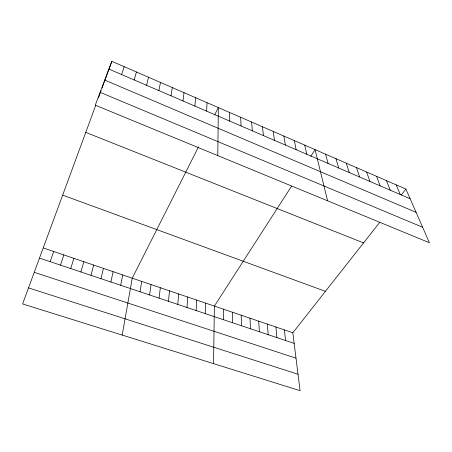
<?xml version="1.0" encoding="UTF-8"?>
<svg xmlns="http://www.w3.org/2000/svg" width="452" height="452" viewBox="0 0 452 452"><rect width="100%" height="100%" fill="white"/><g stroke="black" fill="none" stroke-linecap="round" stroke-linejoin="round"><path stroke-width="0.68" d="M217.796 155.612L218.344 107.582L214.621 114.961M213.547 363.634L214.378 306.106L291.619 186.083M205.231 313.609L205.558 303.106M206.632 111.147L207.016 102.66M196.157 310.569L196.665 300.083M187.009 307.501L187.693 297.032M194.891 106.09L195.569 97.688M177.777 304.411L178.647 293.958M168.472 301.292L169.523 290.856M183.015 100.977L183.998 92.66M159.081 298.151L160.324 287.726M149.612 294.975L151.047 284.574M140.058 291.777L141.691 281.393M171.009 95.813L172.302 87.575M122.193 335.073L132.25 278.183L198.513 146.872M158.867 90.586L160.477 82.439M120.695 285.291L122.729 274.946M110.881 282.003L113.124 271.68M100.982 278.692L103.435 268.386M146.589 85.298L148.522 77.241M90.999 275.347L93.666 265.064M80.925 271.968L83.806 261.714M134.176 79.953L136.431 71.992M70.755 268.561L73.857 258.335M60.495 265.126L63.822 254.922M121.616 74.546L124.21 66.681M50.144 261.663L53.703 251.481M379.725 222.356L292.823 332.768L300.088 390.692L22.6 303.936L95.745 105.282M98.564 97.598L100.186 93.157M100.423 92.513L101.135 90.564M102.084 87.97L103.745 83.434M103.983 82.784L111.847 61.308L405.907 189.089L429.4 242.73L95.265 105.169L111.847 61.308M310.767 156.335L315.084 149.623L327.598 200.818M401.201 195.066L405.907 189.089M28.583 287.913L298.026 374.245M34.386 272.375L296.009 358.182M39.697 258.16L294.156 343.39M43.488 248.007L292.823 332.768M62.822 195.196L325.429 291.342M85.818 132.408L363.555 242.899M100.118 92.332L422.62 227.254M104.745 80.1L416.089 212.333M108.909 69.077L410.139 198.75M396.223 184.879L400.252 194.49M386.437 180.63L390.262 190.19M376.556 176.337L380.166 185.845M366.572 171.997L369.968 181.455M356.487 167.613L359.662 177.02M346.294 163.183L349.243 172.534M336 158.714L338.717 168.003M325.598 154.188L328.079 163.426M304.772 145.143L306.778 154.256M294.359 140.617L296.122 149.668M283.833 136.046L285.348 145.03M273.206 131.425L274.46 140.346M262.459 126.758L263.459 135.606M284.393 329.903L285.574 340.52M275.895 327.016L276.918 337.621M251.606 122.04L252.34 130.82M267.33 324.101L268.189 334.695M258.691 321.169L259.392 331.745M240.633 117.271L241.097 125.984M249.979 318.202L250.51 328.773M241.187 315.219L241.56 325.773M229.548 112.452L229.735 121.091M232.328 312.208L232.526 322.751M223.395 309.168L223.418 319.7"/></g></svg>
